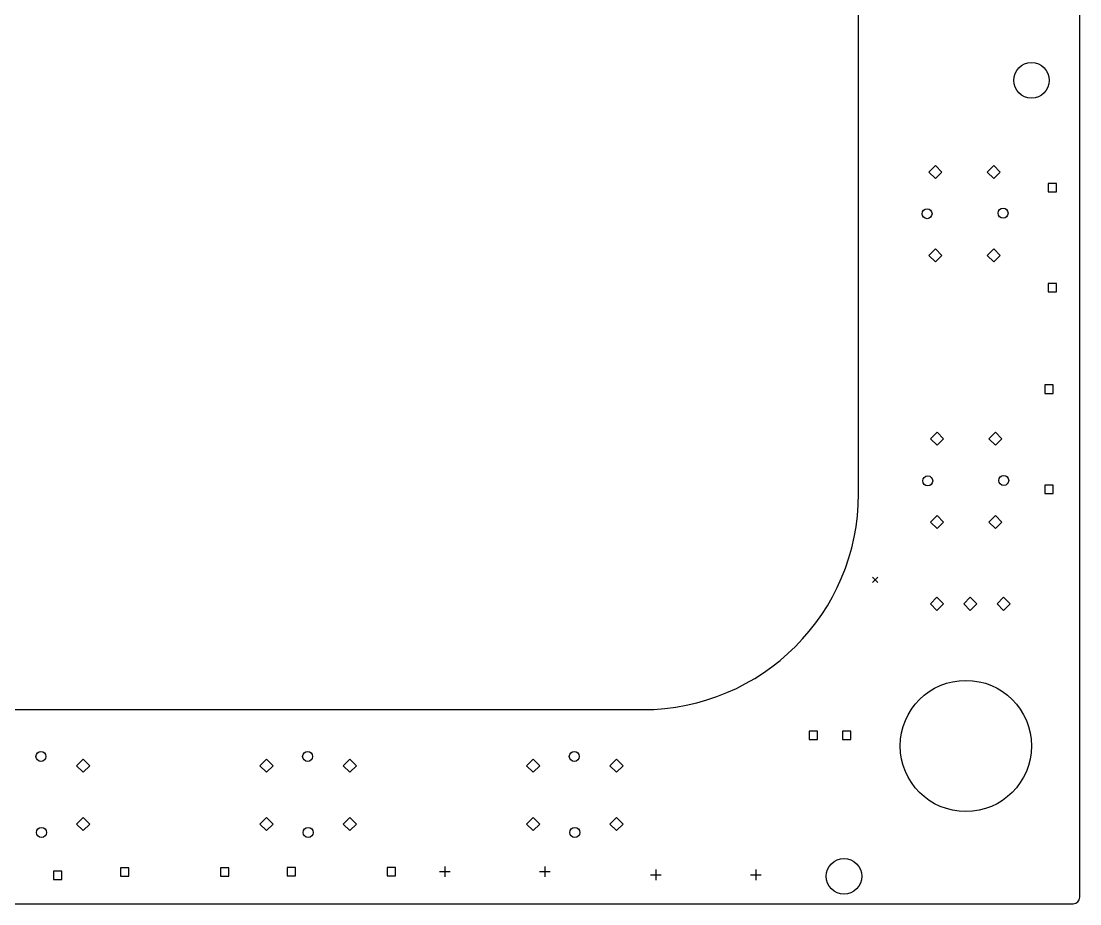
# Model space of a CAD drawing. Extents: x 14 to 175, y -207 to -9.
# Drawn here: x 94.8 to 175.5, y -176.5 to -109.3 of the extents above; entities that cross this region are included whole.
import ezdxf

# ---------------------------------------------------------------- set-up
doc = ezdxf.new("R2010")
doc.units = 0
doc.layers.add('BLACK', color=7, linetype='CONTINUOUS')

msp = doc.modelspace()

# ---------------------------------------------------------------- linework, layer by layer
at = {"layer": 'BLACK', "linetype": 'CONTINUOUS'}
for p, q in [((175.482, -176.022), (175.482, -52.2408)), ((158.623, -145.293), (158.623, -53.7156)), ((164.476, -120.275), (163.976, -120.775)), ((163.976, -120.775), (164.476, -121.275)), ((164.976, -120.775), (164.476, -120.275)), ((164.476, -121.275), (164.976, -120.775)), ((168.921, -120.275), (168.421, -120.775)), ((168.421, -120.775), (168.921, -121.275)), ((169.421, -120.775), (168.921, -120.275)), ((168.921, -121.275), (169.421, -120.775)), ((173.7, -121.652), (173.064, -121.652)), ((173.064, -121.652), (173.064, -122.288)), ((173.7, -122.288), (173.7, -121.652)), ((173.064, -122.288), (173.7, -122.288)), ((164.476, -126.625), (163.976, -127.125)), ((164.976, -127.125), (164.476, -126.625)), ((168.921, -126.625), (168.421, -127.125)), ((169.421, -127.125), (168.921, -126.625)), ((163.976, -127.125), (164.476, -127.625)), ((164.476, -127.625), (164.976, -127.125)), ((168.421, -127.125), (168.921, -127.625)), ((168.921, -127.625), (169.421, -127.125)), ((173.7, -129.272), (173.064, -129.272)), ((173.064, -129.272), (173.064, -129.908)), ((173.7, -129.908), (173.7, -129.272)), ((173.064, -129.908), (173.7, -129.908)), ((173.46, -137.002), (172.824, -137.002)), ((172.824, -137.002), (172.824, -137.638)), ((173.46, -137.638), (173.46, -137.002)), ((172.824, -137.638), (173.46, -137.638)), ((164.603, -140.595), (164.103, -141.095)), ((164.103, -141.095), (164.603, -141.595)), ((165.103, -141.095), (164.603, -140.595)), ((164.603, -141.595), (165.103, -141.095)), ((169.048, -140.595), (168.548, -141.095)), ((168.548, -141.095), (169.048, -141.595)), ((169.548, -141.095), (169.048, -140.595)), ((169.048, -141.595), (169.548, -141.095)), ((173.46, -144.622), (172.824, -144.622)), ((172.824, -144.622), (172.824, -145.258)), ((173.46, -145.258), (173.46, -144.622)), ((172.824, -145.258), (173.46, -145.258)), ((164.603, -146.945), (164.103, -147.445)), ((164.103, -147.445), (164.603, -147.945)), ((165.103, -147.445), (164.603, -146.945)), ((164.603, -147.945), (165.103, -147.445)), ((169.048, -146.945), (168.548, -147.445)), ((168.548, -147.445), (169.048, -147.945)), ((169.548, -147.445), (169.048, -146.945)), ((169.048, -147.945), (169.548, -147.445)), ((159.694, -151.639), (160.094, -152.039)), ((160.094, -151.639), (159.694, -152.039)), ((164.592, -153.17), (164.092, -153.67)), ((165.092, -153.67), (164.592, -153.17)), ((167.132, -153.17), (166.632, -153.67)), ((167.632, -153.67), (167.132, -153.17)), ((169.672, -153.17), (169.172, -153.67)), ((170.172, -153.67), (169.672, -153.17)), ((164.092, -153.67), (164.592, -154.17)), ((164.592, -154.17), (165.092, -153.67)), ((166.632, -153.67), (167.132, -154.17)), ((167.132, -154.17), (167.632, -153.67)), ((169.172, -153.67), (169.672, -154.17)), ((169.672, -154.17), (170.172, -153.67)), ((50.6041, -161.734), (142.182, -161.734)), ((155.5, -163.372), (154.864, -163.372)), ((154.864, -163.372), (154.864, -164.008)), ((155.5, -164.008), (155.5, -163.372)), ((158.04, -163.372), (157.404, -163.372)), ((157.404, -163.372), (157.404, -164.008)), ((158.04, -164.008), (158.04, -163.372)), ((154.864, -164.008), (155.5, -164.008)), ((157.404, -164.008), (158.04, -164.008)), ((99.537, -165.511), (99.037, -166.011)), ((99.037, -166.011), (99.537, -166.511)), ((100.037, -166.011), (99.537, -165.511)), ((99.537, -166.511), (100.037, -166.011)), ((113.507, -165.511), (113.007, -166.011)), ((113.007, -166.011), (113.507, -166.511)), ((114.007, -166.011), (113.507, -165.511)), ((113.507, -166.511), (114.007, -166.011)), ((119.857, -165.511), (119.357, -166.011)), ((119.357, -166.011), (119.857, -166.511)), ((120.357, -166.011), (119.857, -165.511)), ((119.857, -166.511), (120.357, -166.011)), ((133.827, -165.511), (133.327, -166.011)), ((133.327, -166.011), (133.827, -166.511)), ((134.327, -166.011), (133.827, -165.511)), ((133.827, -166.511), (134.327, -166.011)), ((140.177, -165.511), (139.677, -166.011)), ((139.677, -166.011), (140.177, -166.511)), ((140.677, -166.011), (140.177, -165.511)), ((140.177, -166.511), (140.677, -166.011)), ((99.537, -169.956), (99.037, -170.456)), ((100.037, -170.456), (99.537, -169.956)), ((113.507, -169.956), (113.007, -170.456)), ((114.007, -170.456), (113.507, -169.956)), ((119.857, -169.956), (119.357, -170.456)), ((120.357, -170.456), (119.857, -169.956)), ((133.827, -169.956), (133.327, -170.456)), ((134.327, -170.456), (133.827, -169.956)), ((140.177, -169.956), (139.677, -170.456)), ((140.677, -170.456), (140.177, -169.956)), ((99.037, -170.456), (99.537, -170.956)), ((99.537, -170.956), (100.037, -170.456)), ((113.007, -170.456), (113.507, -170.956)), ((113.507, -170.956), (114.007, -170.456)), ((119.357, -170.456), (119.857, -170.956)), ((119.857, -170.956), (120.357, -170.456)), ((133.327, -170.456), (133.827, -170.956)), ((133.827, -170.956), (134.327, -170.456)), ((139.677, -170.456), (140.177, -170.956)), ((140.177, -170.956), (140.677, -170.456)), ((97.9202, -174.032), (97.2838, -174.032)), ((97.2838, -174.032), (97.2838, -174.668)), ((97.9202, -174.668), (97.9202, -174.032)), ((103.01, -173.792), (102.374, -173.792)), ((102.374, -173.792), (102.374, -174.428)), ((103.01, -174.428), (103.01, -173.792)), ((110.63, -173.792), (109.994, -173.792)), ((109.994, -173.792), (109.994, -174.428)), ((110.63, -174.428), (110.63, -173.792)), ((115.72, -173.762), (115.084, -173.762)), ((115.084, -173.762), (115.084, -174.398)), ((115.72, -174.398), (115.72, -173.762)), ((123.34, -173.762), (122.704, -173.762)), ((122.704, -173.762), (122.704, -174.398)), ((123.34, -174.398), (123.34, -173.762)), ((126.702, -174.08), (127.502, -174.08)), ((127.102, -173.68), (127.102, -174.48)), ((134.322, -174.08), (135.122, -174.08)), ((134.722, -173.68), (134.722, -174.48)), ((143.172, -173.92), (143.172, -174.72)), ((150.792, -173.92), (150.792, -174.72)), ((97.2838, -174.668), (97.9202, -174.668)), ((102.374, -174.428), (103.01, -174.428)), ((109.994, -174.428), (110.63, -174.428)), ((115.084, -174.398), (115.72, -174.398)), ((122.704, -174.398), (123.34, -174.398)), ((142.772, -174.32), (143.572, -174.32)), ((150.392, -174.32), (151.192, -174.32)), ((17.8117, -176.53), (174.974, -176.53))]:
    msp.add_line(p, q, dxfattribs=at)
at = {"layer": 'BLACK'}
for centre, radius in [((171.796, -113.792), 1.3525), ((163.841, -123.95), 0.381), ((169.632, -123.91), 0.381), ((163.892, -144.31), 0.381), ((169.683, -144.27), 0.381), ((166.799, -164.503), 5), ((96.322, -165.3), 0.381), ((116.642, -165.3), 0.381), ((136.962, -165.3), 0.381), ((96.362, -171.091), 0.381), ((116.682, -171.091), 0.381), ((137.002, -171.091), 0.381), ((157.512, -174.434), 1.3525)]:
    msp.add_circle(centre, radius, dxfattribs=at)
for centre, radius in [((142.182, -145.293), 16.4411), ((174.974, -176.022), 0.508)]:
    msp.add_arc(centre, radius, -90, 0, dxfattribs=at)

doc.saveas('drawing.dxf')
